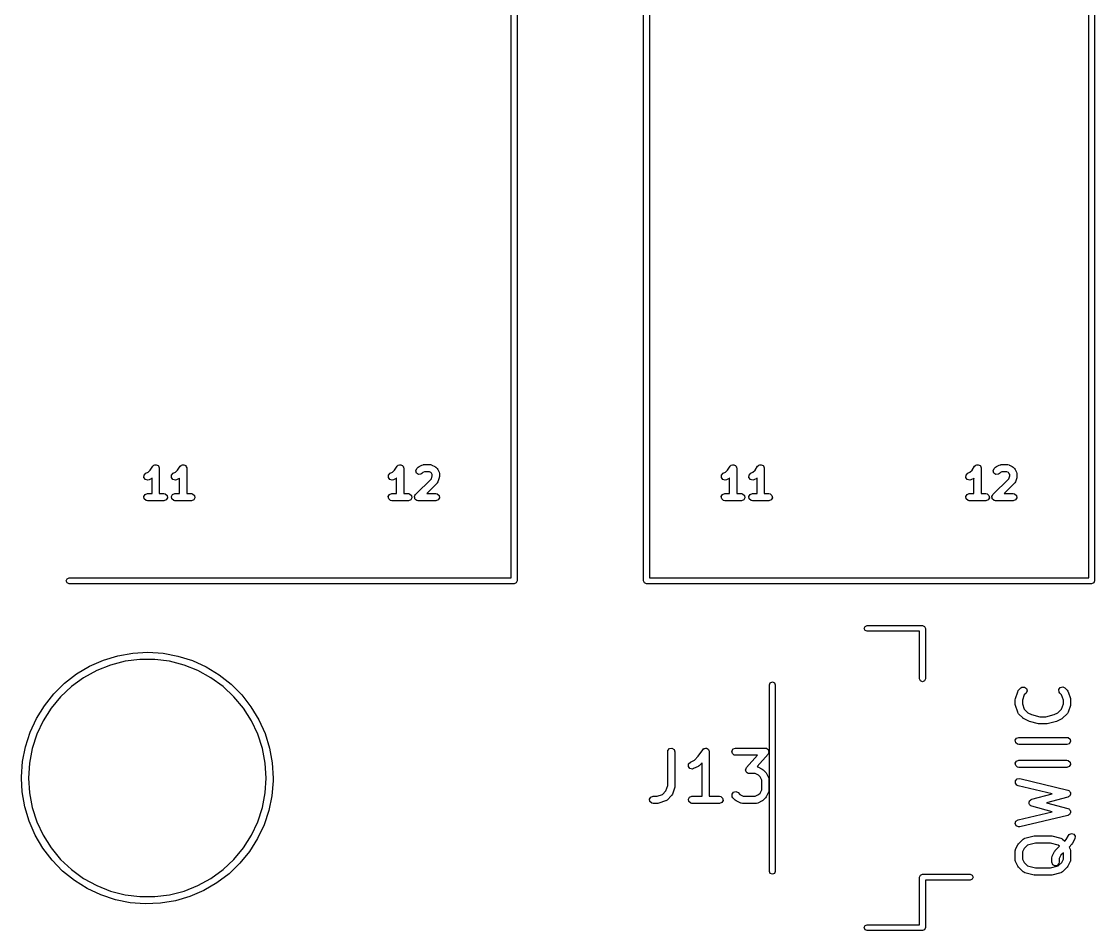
# Model space of a CAD drawing. Extents: x 29 to 171, y -120 to -80.
# Drawn here: x 52.39 to 74.69, y -118.17 to -99.27 of the extents above; entities that cross this region are included whole.
import ezdxf

# ---------------------------------------------------------------- set-up
doc = ezdxf.new("R2010")
doc.units = 0
doc.layers.add('BLACK', color=7, linetype='CONTINUOUS')

msp = doc.modelspace()

# ---------------------------------------------------------------- linework, layer by layer
at = {"layer": 'BLACK', "linetype": 'CONTINUOUS'}
for p, q in [((62.565, -110.84), (62.565, -89.16)), ((62.685, -89.1), (62.685, -110.9)), ((65.315, -110.9), (65.315, -89.1)), ((65.435, -89.16), (65.435, -110.84)), ((74.565, -110.84), (74.565, -89.16)), ((74.685, -89.1), (74.685, -110.9)), ((55.0156, -108.643), (55.0589, -108.599)), ((55.0589, -108.599), (55.1119, -108.52)), ((55.1119, -108.52), (55.1299, -108.501)), ((55.1299, -108.501), (55.134, -108.5)), ((55.134, -108.5), (55.1368, -108.496)), ((55.1368, -108.496), (55.1582, -108.493)), ((55.1582, -108.493), (55.1791, -108.487)), ((55.1791, -108.487), (55.1831, -108.488)), ((55.1831, -108.488), (55.1873, -108.488)), ((55.1873, -108.488), (55.2062, -108.498)), ((55.2062, -108.498), (55.2261, -108.507)), ((55.2261, -108.507), (55.228, -108.511)), ((55.228, -108.511), (55.2317, -108.513)), ((55.2317, -108.513), (55.2392, -108.534)), ((55.2392, -108.534), (55.2488, -108.553)), ((55.2488, -108.553), (55.2478, -108.557)), ((55.2478, -108.557), (55.2493, -108.561)), ((55.2493, -108.561), (55.2493, -109.086)), ((55.587, -108.643), (55.6303, -108.599)), ((55.6303, -108.599), (55.6833, -108.52)), ((55.6833, -108.52), (55.7013, -108.501)), ((55.7013, -108.501), (55.7054, -108.5)), ((55.7054, -108.5), (55.7082, -108.496)), ((55.7082, -108.496), (55.7296, -108.493)), ((55.7296, -108.493), (55.7505, -108.487)), ((55.7505, -108.487), (55.7545, -108.488)), ((55.7545, -108.488), (55.7587, -108.488)), ((55.7587, -108.488), (55.7776, -108.498)), ((55.7776, -108.498), (55.7975, -108.507)), ((55.7975, -108.507), (55.7994, -108.511)), ((55.7994, -108.511), (55.8032, -108.513)), ((55.8032, -108.513), (55.8106, -108.534)), ((55.8106, -108.534), (55.8203, -108.553)), ((55.8203, -108.553), (55.8192, -108.557)), ((55.8192, -108.557), (55.8207, -108.561)), ((55.8207, -108.561), (55.8207, -109.086)), ((60.0956, -108.643), (60.1389, -108.599)), ((60.1389, -108.599), (60.1919, -108.52)), ((60.1919, -108.52), (60.2099, -108.501)), ((60.2099, -108.501), (60.214, -108.5)), ((60.214, -108.5), (60.2168, -108.496)), ((60.2168, -108.496), (60.2382, -108.493)), ((60.2382, -108.493), (60.2591, -108.487)), ((60.2591, -108.487), (60.2631, -108.488)), ((60.2631, -108.488), (60.2673, -108.488)), ((60.2673, -108.488), (60.2862, -108.498)), ((60.2862, -108.498), (60.3061, -108.507)), ((60.3061, -108.507), (60.308, -108.511)), ((60.308, -108.511), (60.3117, -108.513)), ((60.3117, -108.513), (60.3192, -108.534)), ((60.3192, -108.534), (60.3288, -108.553)), ((60.3288, -108.553), (60.3278, -108.557)), ((60.3278, -108.557), (60.3293, -108.561)), ((60.3293, -108.561), (60.3293, -109.086)), ((60.5796, -108.612), (60.6013, -108.566)), ((60.6013, -108.566), (60.6298, -108.537)), ((60.6298, -108.537), (60.6482, -108.524)), ((60.6482, -108.524), (60.6493, -108.523)), ((60.6493, -108.523), (60.7065, -108.494)), ((60.7065, -108.494), (60.7314, -108.487)), ((60.7314, -108.487), (60.7358, -108.488)), ((60.7358, -108.488), (60.74, -108.486)), ((60.74, -108.486), (60.8829, -108.486)), ((60.8829, -108.486), (60.9085, -108.491)), ((60.9085, -108.491), (60.9119, -108.494)), ((60.9119, -108.494), (60.9164, -108.494)), ((60.9164, -108.494), (60.9735, -108.523)), ((60.9735, -108.523), (60.9915, -108.536)), ((60.9915, -108.536), (60.993, -108.537)), ((60.993, -108.537), (61.0216, -108.566)), ((61.0216, -108.566), (61.0345, -108.584)), ((61.0345, -108.584), (61.0357, -108.585)), ((61.0357, -108.585), (61.0642, -108.642)), ((67.0156, -108.643), (67.0589, -108.599)), ((67.0589, -108.599), (67.1119, -108.52)), ((67.1119, -108.52), (67.1299, -108.501)), ((67.1299, -108.501), (67.134, -108.5)), ((67.134, -108.5), (67.1368, -108.496)), ((67.1368, -108.496), (67.1582, -108.493)), ((67.1582, -108.493), (67.1791, -108.487)), ((67.1791, -108.487), (67.1831, -108.488)), ((67.1831, -108.488), (67.1873, -108.488)), ((67.1873, -108.488), (67.2062, -108.498)), ((67.2062, -108.498), (67.2261, -108.507)), ((67.2261, -108.507), (67.228, -108.511)), ((67.228, -108.511), (67.2317, -108.513)), ((67.2317, -108.513), (67.2392, -108.534)), ((67.2392, -108.534), (67.2488, -108.553)), ((67.2488, -108.553), (67.2478, -108.557)), ((67.2478, -108.557), (67.2493, -108.561)), ((67.2493, -108.561), (67.2493, -109.086)), ((67.587, -108.643), (67.6303, -108.599)), ((67.6303, -108.599), (67.6833, -108.52)), ((67.6833, -108.52), (67.7013, -108.501)), ((67.7013, -108.501), (67.7054, -108.5)), ((67.7054, -108.5), (67.7082, -108.496)), ((67.7082, -108.496), (67.7296, -108.493)), ((67.7296, -108.493), (67.7505, -108.487)), ((67.7505, -108.487), (67.7545, -108.488)), ((67.7545, -108.488), (67.7587, -108.488)), ((67.7587, -108.488), (67.7776, -108.498)), ((67.7776, -108.498), (67.7975, -108.507)), ((67.7975, -108.507), (67.7994, -108.511)), ((67.7994, -108.511), (67.8032, -108.513)), ((67.8032, -108.513), (67.8106, -108.534)), ((67.8106, -108.534), (67.8203, -108.553)), ((67.8203, -108.553), (67.8192, -108.557)), ((67.8192, -108.557), (67.8207, -108.561)), ((67.8207, -108.561), (67.8207, -109.086)), ((72.0956, -108.643), (72.1389, -108.599)), ((72.1389, -108.599), (72.1919, -108.52)), ((72.1919, -108.52), (72.2099, -108.501)), ((72.2099, -108.501), (72.214, -108.5)), ((72.214, -108.5), (72.2168, -108.496)), ((72.2168, -108.496), (72.2382, -108.493)), ((72.2382, -108.493), (72.2591, -108.487)), ((72.2591, -108.487), (72.2631, -108.488)), ((72.2631, -108.488), (72.2673, -108.488)), ((72.2673, -108.488), (72.2862, -108.498)), ((72.2862, -108.498), (72.3061, -108.507)), ((72.3061, -108.507), (72.308, -108.511)), ((72.308, -108.511), (72.3117, -108.513)), ((72.3117, -108.513), (72.3192, -108.534)), ((72.3192, -108.534), (72.3288, -108.553)), ((72.3288, -108.553), (72.3278, -108.557)), ((72.3278, -108.557), (72.3293, -108.561)), ((72.3293, -108.561), (72.3293, -109.086)), ((72.5796, -108.612), (72.6013, -108.566)), ((72.6013, -108.566), (72.6298, -108.537)), ((72.6298, -108.537), (72.6482, -108.524)), ((72.6482, -108.524), (72.6493, -108.523)), ((72.6493, -108.523), (72.7065, -108.494)), ((72.7065, -108.494), (72.7314, -108.487)), ((72.7314, -108.487), (72.7358, -108.488)), ((72.7358, -108.488), (72.74, -108.486)), ((72.74, -108.486), (72.8829, -108.486)), ((72.8829, -108.486), (72.9085, -108.491)), ((72.9085, -108.491), (72.9119, -108.494)), ((72.9119, -108.494), (72.9164, -108.494)), ((72.9164, -108.494), (72.9735, -108.523)), ((72.9735, -108.523), (72.9915, -108.536)), ((72.9915, -108.536), (72.993, -108.537)), ((72.993, -108.537), (73.0216, -108.566)), ((73.0216, -108.566), (73.0345, -108.584)), ((73.0345, -108.584), (73.0357, -108.585)), ((73.0357, -108.585), (73.0642, -108.642)), ((54.931, -108.754), (54.934, -108.703)), ((54.9615, -108.795), (54.931, -108.754)), ((54.934, -108.703), (54.9693, -108.666)), ((55.0114, -108.807), (54.9615, -108.795)), ((54.9693, -108.666), (55.0156, -108.643)), ((55.0364, -108.8), (55.0114, -108.807)), ((55.0935, -108.771), (55.0364, -108.8)), ((55.0947, -108.77), (55.0935, -108.771)), ((55.0993, -108.767), (55.0947, -108.77)), ((55.0993, -109.086), (55.0993, -108.767)), ((55.5024, -108.754), (55.5055, -108.703)), ((55.533, -108.795), (55.5024, -108.754)), ((55.5055, -108.703), (55.5407, -108.666)), ((55.5829, -108.807), (55.533, -108.795)), ((55.5407, -108.666), (55.587, -108.643)), ((55.6078, -108.8), (55.5829, -108.807)), ((55.665, -108.771), (55.6078, -108.8)), ((55.6661, -108.77), (55.665, -108.771)), ((55.6707, -108.767), (55.6661, -108.77)), ((55.6707, -109.086), (55.6707, -108.767)), ((60.011, -108.754), (60.014, -108.703)), ((60.0415, -108.795), (60.011, -108.754)), ((60.014, -108.703), (60.0493, -108.666)), ((60.0914, -108.807), (60.0415, -108.795)), ((60.0493, -108.666), (60.0956, -108.643)), ((60.1164, -108.8), (60.0914, -108.807)), ((60.1735, -108.771), (60.1164, -108.8)), ((60.1747, -108.77), (60.1735, -108.771)), ((60.1793, -108.767), (60.1747, -108.77)), ((60.1793, -109.086), (60.1793, -108.767)), ((60.5727, -109.108), (60.903, -108.778)), ((60.5928, -108.662), (60.5796, -108.612)), ((60.6349, -108.691), (60.5928, -108.662)), ((60.686, -108.687), (60.6349, -108.691)), ((60.7073, -108.672), (60.686, -108.687)), ((60.7273, -108.652), (60.7073, -108.672)), ((60.7577, -108.636), (60.7273, -108.652)), ((60.8652, -108.636), (60.7577, -108.636)), ((60.8956, -108.652), (60.8652, -108.636)), ((60.9069, -108.663), (60.8956, -108.652)), ((60.903, -108.778), (60.9221, -108.721)), ((60.9221, -108.693), (60.9069, -108.663)), ((60.9221, -108.721), (60.9221, -108.693)), ((61.0683, -108.757), (61.0397, -108.842)), ((61.0642, -108.642), (61.0717, -108.667)), ((61.0721, -108.733), (61.0682, -108.755)), ((61.0682, -108.755), (61.0683, -108.757)), ((61.0717, -108.667), (61.0706, -108.672)), ((61.0706, -108.672), (61.0721, -108.676)), ((61.0721, -108.676), (61.0721, -108.733)), ((66.931, -108.754), (66.934, -108.703)), ((66.9615, -108.795), (66.931, -108.754)), ((66.934, -108.703), (66.9693, -108.666)), ((67.0114, -108.807), (66.9615, -108.795)), ((66.9693, -108.666), (67.0156, -108.643)), ((67.0364, -108.8), (67.0114, -108.807)), ((67.0935, -108.771), (67.0364, -108.8)), ((67.0947, -108.77), (67.0935, -108.771)), ((67.0993, -108.767), (67.0947, -108.77)), ((67.0993, -109.086), (67.0993, -108.767)), ((67.5024, -108.754), (67.5055, -108.703)), ((67.533, -108.795), (67.5024, -108.754)), ((67.5055, -108.703), (67.5407, -108.666)), ((67.5829, -108.807), (67.533, -108.795)), ((67.5407, -108.666), (67.587, -108.643)), ((67.6078, -108.8), (67.5829, -108.807)), ((67.665, -108.771), (67.6078, -108.8)), ((67.6661, -108.77), (67.665, -108.771)), ((67.6707, -108.767), (67.6661, -108.77)), ((67.6707, -109.086), (67.6707, -108.767)), ((72.011, -108.754), (72.014, -108.703)), ((72.0415, -108.795), (72.011, -108.754)), ((72.014, -108.703), (72.0493, -108.666)), ((72.0914, -108.807), (72.0415, -108.795)), ((72.0493, -108.666), (72.0956, -108.643)), ((72.1164, -108.8), (72.0914, -108.807)), ((72.1735, -108.771), (72.1164, -108.8)), ((72.1747, -108.77), (72.1735, -108.771)), ((72.1793, -108.767), (72.1747, -108.77)), ((72.1793, -109.086), (72.1793, -108.767)), ((72.5727, -109.108), (72.903, -108.778)), ((72.5928, -108.662), (72.5796, -108.612)), ((72.6349, -108.691), (72.5928, -108.662)), ((72.686, -108.687), (72.6349, -108.691)), ((72.7073, -108.672), (72.686, -108.687)), ((72.7273, -108.652), (72.7073, -108.672)), ((72.7577, -108.636), (72.7273, -108.652)), ((72.8652, -108.636), (72.7577, -108.636)), ((72.8956, -108.652), (72.8652, -108.636)), ((72.9069, -108.663), (72.8956, -108.652)), ((72.903, -108.778), (72.9221, -108.721)), ((72.9221, -108.693), (72.9069, -108.663)), ((72.9221, -108.721), (72.9221, -108.693)), ((73.0683, -108.757), (73.0397, -108.842)), ((73.0642, -108.642), (73.0717, -108.667)), ((73.0721, -108.733), (73.0682, -108.755)), ((73.0682, -108.755), (73.0683, -108.757)), ((73.0717, -108.667), (73.0706, -108.672)), ((73.0706, -108.672), (73.0721, -108.676)), ((73.0721, -108.676), (73.0721, -108.733)), ((61.0216, -108.872), (60.8068, -109.086)), ((61.0235, -108.868), (61.0216, -108.872)), ((61.0273, -108.865), (61.0235, -108.868)), ((61.0397, -108.842), (61.0273, -108.865)), ((73.0216, -108.872), (72.8068, -109.086)), ((73.0235, -108.868), (73.0216, -108.872)), ((73.0273, -108.865), (73.0235, -108.868)), ((73.0397, -108.842), (73.0273, -108.865)), ((54.929, -109.148), (54.9546, -109.104)), ((54.9379, -109.199), (54.929, -109.148)), ((54.9772, -109.232), (54.9379, -109.199)), ((54.9546, -109.104), (55.0029, -109.086)), ((55.0029, -109.236), (54.9772, -109.232)), ((55.0029, -109.086), (55.0993, -109.086)), ((55.3457, -109.236), (55.0029, -109.236)), ((55.2493, -109.086), (55.3457, -109.086)), ((55.3457, -109.086), (55.3714, -109.091)), ((55.3939, -109.219), (55.3457, -109.236)), ((55.3714, -109.091), (55.4107, -109.124)), ((55.4196, -109.174), (55.3939, -109.219)), ((55.4107, -109.124), (55.4196, -109.174)), ((55.5004, -109.148), (55.5261, -109.104)), ((55.5093, -109.199), (55.5004, -109.148)), ((55.5486, -109.232), (55.5093, -109.199)), ((55.5261, -109.104), (55.5743, -109.086)), ((55.5743, -109.236), (55.5486, -109.232)), ((55.5743, -109.086), (55.6707, -109.086)), ((55.9171, -109.236), (55.5743, -109.236)), ((55.8207, -109.086), (55.9171, -109.086)), ((55.9171, -109.086), (55.9428, -109.091)), ((55.9654, -109.219), (55.9171, -109.236)), ((55.9428, -109.091), (55.9821, -109.124)), ((55.991, -109.174), (55.9654, -109.219)), ((55.9821, -109.124), (55.991, -109.174)), ((60.009, -109.148), (60.0346, -109.104)), ((60.0179, -109.199), (60.009, -109.148)), ((60.0572, -109.232), (60.0179, -109.199)), ((60.0346, -109.104), (60.0829, -109.086)), ((60.0829, -109.236), (60.0572, -109.232)), ((60.0829, -109.086), (60.1793, -109.086)), ((60.4257, -109.236), (60.0829, -109.236)), ((60.3293, -109.086), (60.4257, -109.086)), ((60.4257, -109.086), (60.4514, -109.091)), ((60.4739, -109.219), (60.4257, -109.236)), ((60.4514, -109.091), (60.4907, -109.124)), ((60.4996, -109.174), (60.4739, -109.219)), ((60.4907, -109.124), (60.4996, -109.174)), ((60.551, -109.155), (60.5524, -109.152)), ((60.5568, -109.177), (60.551, -109.155)), ((60.5519, -109.148), (60.5631, -109.129)), ((60.5524, -109.152), (60.5519, -109.148)), ((60.5608, -109.199), (60.5568, -109.177)), ((60.5634, -109.201), (60.5608, -109.199)), ((60.5631, -109.129), (60.5727, -109.108)), ((60.5643, -109.204), (60.5634, -109.201)), ((60.5828, -109.217), (60.5643, -109.204)), ((60.6001, -109.232), (60.5828, -109.217)), ((60.6046, -109.233), (60.6001, -109.232)), ((60.6063, -109.234), (60.6046, -109.233)), ((60.6096, -109.234), (60.6063, -109.234)), ((60.6257, -109.236), (60.6096, -109.234)), ((60.9971, -109.236), (60.6257, -109.236)), ((60.8068, -109.086), (60.9971, -109.086)), ((60.9971, -109.086), (61.0228, -109.091)), ((61.0454, -109.219), (60.9971, -109.236)), ((61.0228, -109.091), (61.0621, -109.124)), ((61.071, -109.174), (61.0454, -109.219)), ((61.0621, -109.124), (61.071, -109.174)), ((66.929, -109.148), (66.9546, -109.104)), ((66.9379, -109.199), (66.929, -109.148)), ((66.9772, -109.232), (66.9379, -109.199)), ((66.9546, -109.104), (67.0029, -109.086)), ((67.0029, -109.236), (66.9772, -109.232)), ((67.0029, -109.086), (67.0993, -109.086)), ((67.3457, -109.236), (67.0029, -109.236)), ((67.2493, -109.086), (67.3457, -109.086)), ((67.3457, -109.086), (67.3714, -109.091)), ((67.3939, -109.219), (67.3457, -109.236)), ((67.3714, -109.091), (67.4107, -109.124)), ((67.4196, -109.174), (67.3939, -109.219)), ((67.4107, -109.124), (67.4196, -109.174)), ((67.5004, -109.148), (67.5261, -109.104)), ((67.5093, -109.199), (67.5004, -109.148)), ((67.5486, -109.232), (67.5093, -109.199)), ((67.5261, -109.104), (67.5743, -109.086)), ((67.5743, -109.236), (67.5486, -109.232)), ((67.5743, -109.086), (67.6707, -109.086)), ((67.9171, -109.236), (67.5743, -109.236)), ((67.8207, -109.086), (67.9171, -109.086)), ((67.9171, -109.086), (67.9428, -109.091)), ((67.9654, -109.219), (67.9171, -109.236)), ((67.9428, -109.091), (67.9821, -109.124)), ((67.991, -109.174), (67.9654, -109.219)), ((67.9821, -109.124), (67.991, -109.174)), ((72.009, -109.148), (72.0346, -109.104)), ((72.0179, -109.199), (72.009, -109.148)), ((72.0572, -109.232), (72.0179, -109.199)), ((72.0346, -109.104), (72.0829, -109.086)), ((72.0829, -109.236), (72.0572, -109.232)), ((72.0829, -109.086), (72.1793, -109.086)), ((72.4257, -109.236), (72.0829, -109.236)), ((72.3293, -109.086), (72.4257, -109.086)), ((72.4257, -109.086), (72.4514, -109.091)), ((72.4739, -109.219), (72.4257, -109.236)), ((72.4514, -109.091), (72.4907, -109.124)), ((72.4996, -109.174), (72.4739, -109.219)), ((72.4907, -109.124), (72.4996, -109.174)), ((72.551, -109.155), (72.5524, -109.152)), ((72.5568, -109.177), (72.551, -109.155)), ((72.5519, -109.148), (72.5631, -109.129)), ((72.5524, -109.152), (72.5519, -109.148)), ((72.5608, -109.199), (72.5568, -109.177)), ((72.5634, -109.201), (72.5608, -109.199)), ((72.5631, -109.129), (72.5727, -109.108)), ((72.5643, -109.204), (72.5634, -109.201)), ((72.5828, -109.217), (72.5643, -109.204)), ((72.6001, -109.232), (72.5828, -109.217)), ((72.6046, -109.233), (72.6001, -109.232)), ((72.6063, -109.234), (72.6046, -109.233)), ((72.6096, -109.234), (72.6063, -109.234)), ((72.6257, -109.236), (72.6096, -109.234)), ((72.9971, -109.236), (72.6257, -109.236)), ((72.8068, -109.086), (72.9971, -109.086)), ((72.9971, -109.086), (73.0228, -109.091)), ((73.0454, -109.219), (72.9971, -109.236)), ((73.0228, -109.091), (73.0621, -109.124)), ((73.071, -109.174), (73.0454, -109.219)), ((73.0621, -109.124), (73.071, -109.174)), ((53.315, -110.9), (53.3326, -110.858)), ((53.3326, -110.942), (53.315, -110.9)), ((53.3326, -110.858), (53.375, -110.84)), ((53.375, -110.96), (53.3326, -110.942)), ((53.375, -110.84), (62.565, -110.84)), ((62.625, -110.96), (53.375, -110.96)), ((62.6674, -110.942), (62.625, -110.96)), ((62.685, -110.9), (62.6674, -110.942)), ((65.3326, -110.942), (65.315, -110.9)), ((65.375, -110.96), (65.3326, -110.942)), ((74.625, -110.96), (65.375, -110.96)), ((65.435, -110.84), (74.565, -110.84)), ((74.6674, -110.942), (74.625, -110.96)), ((74.685, -110.9), (74.6674, -110.942)), ((69.9, -111.89), (69.9176, -111.848)), ((69.9176, -111.932), (69.9, -111.89)), ((69.9176, -111.848), (69.96, -111.83)), ((69.96, -111.95), (69.9176, -111.932)), ((69.96, -111.83), (71.11, -111.83)), ((71.11, -111.83), (71.1524, -111.848)), ((71.1524, -111.848), (71.17, -111.89)), ((71.17, -111.89), (71.17, -112.94)), ((71.05, -111.95), (69.96, -111.95)), ((71.05, -112.94), (71.05, -111.95)), ((54.6994, -112.402), (55.0137, -112.385)), ((55.0137, -112.385), (55.3277, -112.406)), ((53.8006, -112.676), (54.0885, -112.549)), ((54.0885, -112.549), (54.3895, -112.457)), ((54.5372, -112.574), (54.2368, -112.651)), ((54.3895, -112.457), (54.6994, -112.402)), ((54.8449, -112.535), (54.5372, -112.574)), ((55.1551, -112.535), (54.8449, -112.535)), ((55.4628, -112.574), (55.1551, -112.535)), ((55.3277, -112.406), (55.6371, -112.464)), ((55.7632, -112.651), (55.4628, -112.574)), ((55.6371, -112.464), (55.9371, -112.559)), ((55.9371, -112.559), (56.2236, -112.689)), ((53.281, -113.029), (53.5302, -112.837)), ((53.5302, -112.837), (53.8006, -112.676)), ((53.9484, -112.765), (53.6766, -112.915)), ((54.2368, -112.651), (53.9484, -112.765)), ((56.0516, -112.765), (55.7632, -112.651)), ((56.3234, -112.915), (56.0516, -112.765)), ((56.2236, -112.689), (56.4924, -112.853)), ((53.0567, -113.25), (53.281, -113.029)), ((53.6766, -112.915), (53.4256, -113.097)), ((56.5744, -113.097), (56.3234, -112.915)), ((56.4924, -112.853), (56.7396, -113.048)), ((56.7396, -113.048), (56.9615, -113.271)), ((67.93, -113.06), (67.9476, -113.018)), ((67.93, -116.94), (67.93, -113.06)), ((67.9476, -113.018), (67.99, -113)), ((67.99, -113), (68.0324, -113.018)), ((68.0324, -113.018), (68.05, -113.06)), ((68.05, -113.06), (68.05, -116.94)), ((71.0676, -112.982), (71.05, -112.94)), ((71.11, -113), (71.0676, -112.982)), ((71.1524, -112.982), (71.11, -113)), ((71.17, -112.94), (71.1524, -112.982)), ((52.8605, -113.496), (53.0567, -113.25)), ((53.4256, -113.097), (53.1995, -113.309)), ((56.8005, -113.309), (56.5744, -113.097)), ((56.9615, -113.271), (57.1551, -113.519)), ((73.0412, -113.348), (73.0888, -113.205)), ((73.0888, -113.205), (73.1013, -113.182)), ((73.1013, -113.182), (73.1051, -113.18)), ((73.1051, -113.18), (73.107, -113.176)), ((73.107, -113.176), (73.1546, -113.128)), ((73.1546, -113.128), (73.1759, -113.113)), ((73.1759, -113.113), (73.227, -113.109)), ((73.2256, -113.269), (73.1874, -113.384)), ((73.2607, -113.234), (73.2256, -113.269)), ((73.227, -113.109), (73.2691, -113.138)), ((73.2823, -113.188), (73.2607, -113.234)), ((73.2691, -113.138), (73.2823, -113.188)), ((73.9447, -113.162), (73.9741, -113.12)), ((73.9492, -113.213), (73.9447, -113.162)), ((73.9641, -113.234), (73.9492, -113.213)), ((73.9992, -113.269), (73.9641, -113.234)), ((73.9741, -113.12), (74.0237, -113.106)), ((74.0374, -113.384), (73.9992, -113.269)), ((74.0237, -113.106), (74.0702, -113.128)), ((74.0702, -113.128), (74.1178, -113.176)), ((74.1178, -113.176), (74.1327, -113.197)), ((74.1327, -113.197), (74.1331, -113.201)), ((74.1331, -113.201), (74.1359, -113.205)), ((74.1359, -113.205), (74.1835, -113.348)), ((52.6954, -113.764), (52.8605, -113.496)), ((53.1995, -113.309), (53.0018, -113.548)), ((56.9982, -113.548), (56.8005, -113.309)), ((73.0374, -113.372), (73.0413, -113.349)), ((73.0374, -113.467), (73.0374, -113.372)), ((73.0379, -113.468), (73.0374, -113.467)), ((73.0412, -113.49), (73.0379, -113.468)), ((73.0413, -113.349), (73.0412, -113.348)), ((73.0888, -113.633), (73.0412, -113.49)), ((73.1874, -113.384), (73.1874, -113.455)), ((73.1874, -113.455), (73.2256, -113.569)), ((73.9992, -113.569), (74.0374, -113.455)), ((74.0374, -113.455), (74.0374, -113.384)), ((74.1835, -113.49), (74.1359, -113.633)), ((74.1835, -113.348), (74.1868, -113.37)), ((74.1874, -113.467), (74.1835, -113.489)), ((74.1835, -113.489), (74.1835, -113.49)), ((74.1868, -113.37), (74.1874, -113.372)), ((74.1874, -113.372), (74.1874, -113.467)), ((53.0018, -113.548), (52.8356, -113.81)), ((57.1644, -113.81), (56.9982, -113.548)), ((57.1551, -113.519), (57.3174, -113.788)), ((73.0916, -113.637), (73.0888, -113.633)), ((73.092, -113.641), (73.0916, -113.637)), ((73.107, -113.663), (73.092, -113.641)), ((73.2022, -113.758), (73.107, -113.663)), ((73.2256, -113.569), (73.2997, -113.643)), ((73.2997, -113.643), (73.3767, -113.682)), ((73.3767, -113.682), (73.5502, -113.725)), ((73.5502, -113.725), (73.6746, -113.725)), ((73.6746, -113.725), (73.8481, -113.682)), ((73.8481, -113.682), (73.9251, -113.643)), ((73.9251, -113.643), (73.9992, -113.569)), ((74.1178, -113.663), (74.0226, -113.758)), ((74.1197, -113.659), (74.1178, -113.663)), ((74.1235, -113.656), (74.1197, -113.659)), ((74.1359, -113.633), (74.1235, -113.656)), ((52.5636, -114.05), (52.6954, -113.764)), ((52.8356, -113.81), (52.7036, -114.091)), ((57.2964, -114.091), (57.1644, -113.81)), ((57.3174, -113.788), (57.4462, -114.076)), ((73.2037, -113.759), (73.2022, -113.758)), ((73.2217, -113.772), (73.2037, -113.759)), ((73.3169, -113.82), (73.2217, -113.772)), ((73.3205, -113.82), (73.3169, -113.82)), ((73.3323, -113.825), (73.3205, -113.82)), ((73.5228, -113.873), (73.3323, -113.825)), ((73.5262, -113.872), (73.5228, -113.873)), ((73.541, -113.875), (73.5262, -113.872)), ((73.6838, -113.875), (73.541, -113.875)), ((73.6871, -113.874), (73.6838, -113.875)), ((73.702, -113.873), (73.6871, -113.874)), ((73.8925, -113.825), (73.702, -113.873)), ((73.8954, -113.823), (73.8925, -113.825)), ((73.9078, -113.82), (73.8954, -113.823)), ((74.0031, -113.772), (73.9078, -113.82)), ((74.0042, -113.771), (74.0031, -113.772)), ((74.0226, -113.758), (74.0042, -113.771)), ((52.4672, -114.35), (52.5636, -114.05)), ((52.7036, -114.091), (52.6077, -114.386)), ((57.3923, -114.386), (57.2964, -114.091)), ((57.4462, -114.076), (57.5395, -114.376)), ((73.0385, -114.216), (73.0642, -114.171)), ((73.0642, -114.171), (73.1124, -114.154)), ((73.1124, -114.154), (74.1124, -114.154)), ((74.1124, -114.154), (74.138, -114.158)), ((74.138, -114.158), (74.1773, -114.191)), ((52.4074, -114.659), (52.4672, -114.35)), ((52.6077, -114.386), (52.5496, -114.69)), ((57.4504, -114.69), (57.3923, -114.386)), ((57.5395, -114.376), (57.5961, -114.686)), ((65.82, -114.427), (65.853, -114.387)), ((65.853, -114.387), (65.9035, -114.379)), ((65.9035, -114.379), (65.9479, -114.404)), ((66.5424, -114.411), (66.5603, -114.392)), ((66.5603, -114.392), (66.5645, -114.391)), ((66.5645, -114.391), (66.5673, -114.387)), ((66.5673, -114.387), (66.5887, -114.384)), ((66.5887, -114.384), (66.6096, -114.378)), ((66.6096, -114.378), (66.6135, -114.379)), ((66.6135, -114.379), (66.6178, -114.379)), ((66.6178, -114.379), (66.6366, -114.389)), ((66.6366, -114.389), (66.6566, -114.398)), ((66.6566, -114.398), (66.6585, -114.402)), ((67.1499, -114.439), (67.1756, -114.395)), ((67.1756, -114.395), (67.2238, -114.377)), ((67.2238, -114.377), (67.8429, -114.377)), ((67.8429, -114.377), (67.854, -114.379)), ((67.854, -114.379), (67.8574, -114.379)), ((67.8574, -114.379), (67.8601, -114.38)), ((67.8601, -114.38), (67.8685, -114.382)), ((67.8685, -114.382), (67.884, -114.395)), ((67.884, -114.395), (67.9013, -114.405)), ((73.0474, -114.266), (73.0385, -114.216)), ((73.0867, -114.299), (73.0474, -114.266)), ((73.1124, -114.304), (73.0867, -114.299)), ((74.1124, -114.304), (73.1124, -114.304)), ((74.1606, -114.286), (74.1124, -114.304)), ((74.1862, -114.242), (74.1606, -114.286)), ((74.1773, -114.191), (74.1862, -114.242)), ((65.8155, -114.452), (65.82, -114.427)), ((65.8155, -115.154), (65.8155, -114.452)), ((65.9479, -114.404), (65.9655, -114.452)), ((65.9655, -114.452), (65.9655, -115.167)), ((66.3699, -114.629), (66.4512, -114.547)), ((66.4512, -114.547), (66.5424, -114.411)), ((66.6585, -114.402), (66.6622, -114.404)), ((66.6622, -114.404), (66.6697, -114.425)), ((66.6697, -114.425), (66.6793, -114.444)), ((66.6793, -114.444), (66.6783, -114.448)), ((66.6783, -114.448), (66.6798, -114.452)), ((66.6798, -114.452), (66.6798, -115.377)), ((67.1589, -114.49), (67.1499, -114.439)), ((67.1982, -114.523), (67.1589, -114.49)), ((67.2238, -114.527), (67.1982, -114.523)), ((67.6776, -114.527), (67.2238, -114.527)), ((67.4531, -114.784), (67.6776, -114.527)), ((67.8993, -114.502), (67.6718, -114.762)), ((67.9066, -114.483), (67.8993, -114.502)), ((67.9013, -114.405), (67.9032, -114.411)), ((67.9032, -114.411), (67.9078, -114.415)), ((67.9167, -114.465), (67.9066, -114.483)), ((67.9078, -114.415), (67.9113, -114.435)), ((67.9113, -114.435), (67.9178, -114.454)), ((67.9178, -114.454), (67.9157, -114.46)), ((67.9157, -114.46), (67.9167, -114.465)), ((52.3851, -114.973), (52.4074, -114.659)), ((52.5496, -114.69), (52.5301, -115)), ((57.4699, -115), (57.4504, -114.69)), ((57.5961, -114.686), (57.615, -115)), ((66.2472, -114.759), (66.2502, -114.708)), ((66.2777, -114.801), (66.2472, -114.759)), ((66.2502, -114.708), (66.2855, -114.671)), ((66.3276, -114.813), (66.2777, -114.801)), ((66.2855, -114.671), (66.3699, -114.629)), ((66.3526, -114.805), (66.3276, -114.813)), ((66.4478, -114.758), (66.3526, -114.805)), ((66.449, -114.756), (66.4478, -114.758)), ((66.4673, -114.744), (66.449, -114.756)), ((66.5298, -114.681), (66.4673, -114.744)), ((66.5298, -115.377), (66.5298, -114.681)), ((67.4345, -114.832), (67.4367, -114.826)), ((67.4411, -114.851), (67.4345, -114.832)), ((67.4357, -114.82), (67.4458, -114.803)), ((67.4367, -114.826), (67.4357, -114.82)), ((67.4458, -114.803), (67.4531, -114.784)), ((67.6718, -114.762), (67.678, -114.763)), ((67.678, -114.763), (67.6815, -114.766)), ((67.6815, -114.766), (67.6859, -114.766)), ((67.6859, -114.766), (67.7812, -114.814)), ((67.7812, -114.814), (67.7992, -114.827)), ((67.7992, -114.827), (67.8007, -114.828)), ((67.8007, -114.828), (67.8483, -114.876)), ((73.0385, -114.692), (73.0642, -114.647)), ((73.0474, -114.742), (73.0385, -114.692)), ((73.0867, -114.775), (73.0474, -114.742)), ((73.0642, -114.647), (73.1124, -114.63)), ((73.1124, -114.78), (73.0867, -114.775)), ((73.1124, -114.63), (74.1124, -114.63)), ((74.1124, -114.78), (73.1124, -114.78)), ((74.1124, -114.63), (74.138, -114.634)), ((74.1606, -114.762), (74.1124, -114.78)), ((74.138, -114.634), (74.1773, -114.667)), ((74.1862, -114.718), (74.1606, -114.762)), ((74.1773, -114.667), (74.1862, -114.718)), ((52.3865, -115), (52.3851, -114.973)), ((52.4008, -115.287), (52.3865, -115)), ((52.5301, -115), (52.5496, -115.31)), ((57.4504, -115.31), (57.4699, -115)), ((57.6144, -115.055), (57.5889, -115.368)), ((57.615, -115), (57.6144, -115.055)), ((67.4446, -114.871), (67.4411, -114.851)), ((67.4492, -114.875), (67.4446, -114.871)), ((67.4511, -114.88), (67.4492, -114.875)), ((67.4684, -114.891), (67.4511, -114.88)), ((67.4839, -114.904), (67.4684, -114.891)), ((67.4923, -114.905), (67.4839, -114.904)), ((67.495, -114.907), (67.4923, -114.905)), ((67.4984, -114.906), (67.495, -114.907)), ((67.5095, -114.908), (67.4984, -114.906)), ((67.6347, -114.908), (67.5095, -114.908)), ((67.7032, -114.943), (67.6347, -114.908)), ((67.7336, -114.973), (67.7032, -114.943)), ((67.7679, -115.042), (67.7336, -114.973)), ((67.7679, -115.244), (67.7679, -115.042)), ((67.8483, -114.876), (67.8611, -114.894)), ((67.8611, -114.894), (67.8623, -114.895)), ((67.8623, -114.895), (67.9099, -114.99)), ((67.9099, -114.99), (67.9174, -115.015)), ((67.9174, -115.015), (67.9163, -115.02)), ((67.9163, -115.02), (67.9179, -115.024)), ((67.9179, -115.024), (67.9179, -115.262)), ((73.0405, -115.107), (73.0435, -115.056)), ((73.0435, -115.056), (73.0788, -115.019)), ((73.0788, -115.019), (73.1298, -115.013)), ((73.1298, -115.013), (74.1298, -115.251)), ((52.4541, -115.597), (52.4008, -115.287)), ((65.7071, -115.339), (65.7773, -115.269)), ((65.7773, -115.269), (65.8155, -115.154)), ((65.9616, -115.19), (65.914, -115.333)), ((65.9655, -115.167), (65.9616, -115.189)), ((65.9616, -115.189), (65.9616, -115.19)), ((67.1808, -115.296), (67.2303, -115.282)), ((67.2303, -115.282), (67.2768, -115.304)), ((67.7336, -115.313), (67.7679, -115.244)), ((67.9133, -115.288), (67.9105, -115.291)), ((67.9179, -115.262), (67.9133, -115.288)), ((73.0711, -115.148), (73.0405, -115.107)), ((73.095, -115.159), (73.0711, -115.148)), ((73.8059, -115.328), (73.095, -115.159)), ((74.1298, -115.251), (74.1537, -115.261)), ((74.1537, -115.261), (74.1583, -115.268)), ((74.1583, -115.268), (74.1655, -115.271)), ((74.1655, -115.271), (74.1733, -115.288)), ((74.1733, -115.288), (74.1843, -115.302)), ((52.5496, -115.31), (52.6077, -115.614)), ((57.3923, -115.614), (57.4504, -115.31)), ((57.5889, -115.368), (57.5259, -115.677)), ((65.4357, -115.439), (65.4613, -115.395)), ((65.4446, -115.49), (65.4357, -115.439)), ((65.4839, -115.523), (65.4446, -115.49)), ((65.4613, -115.395), (65.5095, -115.377)), ((65.5095, -115.377), (65.5926, -115.377)), ((65.5926, -115.377), (65.7071, -115.339)), ((65.7713, -115.476), (65.6285, -115.524)), ((65.7748, -115.473), (65.7713, -115.476)), ((65.7793, -115.473), (65.7748, -115.473)), ((65.8007, -115.458), (65.7793, -115.473)), ((65.8959, -115.363), (65.8007, -115.458)), ((65.8978, -115.358), (65.8959, -115.363)), ((65.9016, -115.356), (65.8978, -115.358)), ((65.914, -115.333), (65.9016, -115.356)), ((66.2452, -115.439), (66.2708, -115.395)), ((66.2541, -115.49), (66.2452, -115.439)), ((66.2934, -115.523), (66.2541, -115.49)), ((66.2708, -115.395), (66.319, -115.377)), ((66.319, -115.377), (66.5298, -115.377)), ((66.6798, -115.377), (66.8905, -115.377)), ((66.8905, -115.377), (66.9161, -115.382)), ((66.9387, -115.51), (66.8905, -115.527)), ((66.9161, -115.382), (66.9554, -115.415)), ((66.9643, -115.465), (66.9387, -115.51)), ((66.9554, -115.415), (66.9643, -115.465)), ((67.1514, -115.338), (67.1808, -115.296)), ((67.1558, -115.389), (67.1514, -115.338)), ((67.1708, -115.41), (67.1558, -115.389)), ((67.2184, -115.458), (67.1708, -115.41)), ((67.2199, -115.458), (67.2184, -115.458)), ((67.2379, -115.472), (67.2199, -115.458)), ((67.3331, -115.519), (67.2379, -115.472)), ((67.2768, -115.304), (67.3159, -115.343)), ((67.3159, -115.343), (67.3844, -115.377)), ((67.3844, -115.377), (67.6347, -115.377)), ((67.6347, -115.377), (67.7032, -115.343)), ((67.7812, -115.472), (67.6859, -115.519)), ((67.7032, -115.343), (67.7336, -115.313)), ((67.7823, -115.471), (67.7812, -115.472)), ((67.8007, -115.458), (67.7823, -115.471)), ((67.8483, -115.41), (67.8007, -115.458)), ((67.849, -115.409), (67.8483, -115.41)), ((67.8623, -115.391), (67.849, -115.409)), ((67.9099, -115.295), (67.8623, -115.391)), ((67.9105, -115.291), (67.9099, -115.295)), ((73.3234, -115.521), (73.3284, -115.502)), ((73.3284, -115.502), (73.3301, -115.483)), ((73.3301, -115.483), (73.3349, -115.478)), ((73.3349, -115.478), (73.3367, -115.471)), ((73.3367, -115.471), (73.3526, -115.46)), ((73.3526, -115.46), (73.3663, -115.446)), ((73.3663, -115.446), (73.3731, -115.446)), ((73.3731, -115.446), (73.3788, -115.442)), ((73.3788, -115.442), (73.8059, -115.328)), ((74.1317, -115.396), (73.6892, -115.514)), ((74.1382, -115.392), (74.1317, -115.396)), ((74.146, -115.391), (74.1382, -115.392)), ((74.1586, -115.378), (74.146, -115.391)), ((74.1738, -115.367), (74.1586, -115.378)), ((74.1758, -115.359), (74.1738, -115.367)), ((74.1812, -115.354), (74.1758, -115.359)), ((74.1823, -115.335), (74.1812, -115.354)), ((74.1871, -115.317), (74.1823, -115.335)), ((74.1843, -115.302), (74.1838, -115.31)), ((74.1838, -115.31), (74.1871, -115.317)), ((52.5443, -115.899), (52.4541, -115.597)), ((52.6077, -115.614), (52.7036, -115.909)), ((57.2964, -115.909), (57.3923, -115.614)), ((57.5259, -115.677), (57.4263, -115.975)), ((65.5095, -115.527), (65.4839, -115.523)), ((65.6048, -115.527), (65.5095, -115.527)), ((65.6063, -115.527), (65.6048, -115.527)), ((65.6285, -115.524), (65.6063, -115.527)), ((66.319, -115.527), (66.2934, -115.523)), ((66.8905, -115.527), (66.319, -115.527)), ((67.3376, -115.52), (67.3331, -115.519)), ((67.341, -115.523), (67.3376, -115.52)), ((67.3667, -115.527), (67.341, -115.523)), ((67.6524, -115.527), (67.3667, -115.527)), ((67.6566, -115.526), (67.6524, -115.527)), ((67.661, -115.527), (67.6566, -115.526)), ((67.6859, -115.519), (67.661, -115.527)), ((73.095, -115.87), (73.8059, -115.701)), ((73.3263, -115.527), (73.3234, -115.521)), ((73.3257, -115.534), (73.3263, -115.527)), ((73.3368, -115.55), (73.3257, -115.534)), ((73.345, -115.567), (73.3368, -115.55)), ((73.3512, -115.57), (73.345, -115.567)), ((73.3551, -115.576), (73.3512, -115.57)), ((73.3788, -115.587), (73.3551, -115.576)), ((73.8059, -115.701), (73.3788, -115.587)), ((73.6892, -115.514), (74.1317, -115.632)), ((74.1317, -115.632), (74.1553, -115.643)), ((74.1553, -115.643), (74.1598, -115.65)), ((74.1598, -115.65), (74.1669, -115.653)), ((74.1669, -115.653), (74.1742, -115.67)), ((74.1742, -115.67), (74.1848, -115.685)), ((74.1804, -115.736), (74.1748, -115.742)), ((74.182, -115.718), (74.1804, -115.736)), ((74.1872, -115.7), (74.182, -115.718)), ((74.1848, -115.685), (74.1841, -115.693)), ((74.1841, -115.693), (74.1872, -115.7)), ((52.67, -116.187), (52.5443, -115.899)), ((52.7036, -115.909), (52.8356, -116.19)), ((57.1644, -116.19), (57.2964, -115.909)), ((73.0375, -115.947), (73.0522, -115.898)), ((73.0579, -115.994), (73.0375, -115.947)), ((73.0522, -115.898), (73.095, -115.87)), ((74.1298, -115.778), (73.1298, -116.016)), ((74.1363, -115.773), (74.1298, -115.778)), ((74.1442, -115.773), (74.1363, -115.773)), ((74.1572, -115.76), (74.1442, -115.773)), ((74.1726, -115.75), (74.1572, -115.76)), ((74.1748, -115.742), (74.1726, -115.75)), ((57.4263, -115.975), (57.2915, -116.26)), ((73.1037, -116.017), (73.0579, -115.994)), ((73.1298, -116.016), (73.1037, -116.017)), ((74.1405, -116.195), (74.1561, -116.174)), ((74.1561, -116.174), (74.2031, -116.154)), ((74.2031, -116.154), (74.2523, -116.168)), ((74.2523, -116.168), (74.2806, -116.211)), ((52.8295, -116.459), (52.67, -116.187)), ((52.8356, -116.19), (53.0018, -116.452)), ((56.9982, -116.452), (57.1644, -116.19)), ((57.2915, -116.26), (57.1236, -116.526)), ((73.0453, -116.481), (73.0929, -116.386)), ((73.0929, -116.386), (73.1063, -116.368)), ((73.1063, -116.368), (73.107, -116.366)), ((73.107, -116.366), (73.2022, -116.271)), ((73.2022, -116.271), (73.2235, -116.256)), ((73.2936, -116.392), (73.2216, -116.464)), ((73.2235, -116.256), (73.2309, -116.255)), ((73.2309, -116.255), (73.237, -116.251)), ((73.237, -116.251), (73.4275, -116.204)), ((73.4549, -116.351), (73.2936, -116.392)), ((73.4275, -116.204), (73.4425, -116.202)), ((73.4425, -116.202), (73.4457, -116.201)), ((73.4457, -116.201), (73.779, -116.201)), ((73.7698, -116.351), (73.4549, -116.351)), ((73.9312, -116.392), (73.7698, -116.351)), ((73.779, -116.201), (73.7938, -116.204)), ((73.7938, -116.204), (73.7972, -116.204)), ((73.7972, -116.204), (73.9877, -116.251)), ((73.9587, -116.419), (73.9312, -116.392)), ((73.9877, -116.251), (74.0115, -116.262)), ((74.0115, -116.262), (74.0158, -116.268)), ((74.0158, -116.268), (74.0226, -116.271)), ((74.0226, -116.271), (74.0648, -116.313)), ((74.0648, -116.313), (74.0984, -116.279)), ((74.0984, -116.279), (74.1405, -116.195)), ((74.213, -116.377), (74.156, -116.434)), ((74.2137, -116.375), (74.213, -116.377)), ((74.2271, -116.357), (74.2137, -116.375)), ((74.2747, -116.262), (74.2271, -116.357)), ((74.2806, -116.211), (74.2747, -116.262)), ((53.0205, -116.709), (52.8295, -116.459)), ((53.0018, -116.452), (53.1995, -116.691)), ((56.8005, -116.691), (56.9982, -116.452)), ((57.1236, -116.526), (56.9249, -116.77)), ((73.0374, -116.514), (73.0419, -116.489)), ((73.0374, -116.705), (73.0374, -116.514)), ((73.0419, -116.489), (73.0448, -116.485)), ((73.0448, -116.485), (73.0453, -116.481)), ((73.2216, -116.464), (73.1874, -116.532)), ((73.1874, -116.532), (73.1874, -116.687)), ((73.8038, -116.632), (73.8067, -116.628)), ((73.8067, -116.628), (73.8072, -116.624)), ((73.8072, -116.624), (73.8548, -116.528)), ((73.8548, -116.528), (73.8682, -116.51)), ((73.8682, -116.51), (73.8689, -116.509)), ((73.8689, -116.509), (73.9587, -116.419)), ((73.9835, -116.606), (73.9493, -116.675)), ((74.0374, -116.553), (73.9835, -116.606)), ((74.0374, -116.687), (74.0374, -116.553)), ((74.156, -116.434), (74.1795, -116.481)), ((74.1795, -116.481), (74.1869, -116.506)), ((74.1869, -116.506), (74.1858, -116.51)), ((74.1858, -116.51), (74.1874, -116.514)), ((74.1874, -116.514), (74.1874, -116.705)), ((53.2401, -116.934), (53.0205, -116.709)), ((53.1995, -116.691), (53.4256, -116.903)), ((56.5744, -116.903), (56.8005, -116.691)), ((56.9249, -116.77), (56.6983, -116.988)), ((73.0389, -116.709), (73.0374, -116.705)), ((73.0379, -116.713), (73.0389, -116.709)), ((73.0453, -116.738), (73.0379, -116.713)), ((73.0929, -116.834), (73.0453, -116.738)), ((73.0941, -116.835), (73.0929, -116.834)), ((73.107, -116.853), (73.0941, -116.835)), ((73.1874, -116.687), (73.2216, -116.756)), ((73.2216, -116.756), (73.2936, -116.828)), ((73.2936, -116.828), (73.4549, -116.868)), ((73.7698, -116.868), (73.9312, -116.828)), ((73.7993, -116.657), (73.8038, -116.632)), ((73.7993, -116.752), (73.7993, -116.657)), ((73.8168, -116.801), (73.7993, -116.752)), ((73.8613, -116.826), (73.8168, -116.801)), ((73.9118, -116.817), (73.8613, -116.826)), ((73.9448, -116.778), (73.9118, -116.817)), ((73.9312, -116.828), (74.0031, -116.756)), ((73.9493, -116.752), (73.9448, -116.778)), ((73.9493, -116.675), (73.9493, -116.752)), ((74.0031, -116.756), (74.0374, -116.687)), ((74.1318, -116.834), (74.1185, -116.852)), ((74.1795, -116.738), (74.1318, -116.834)), ((74.18, -116.734), (74.1795, -116.738)), ((74.1829, -116.731), (74.18, -116.734)), ((74.1874, -116.705), (74.1829, -116.731)), ((53.4852, -117.132), (53.2401, -116.934)), ((53.4256, -116.903), (53.6766, -117.085)), ((56.3234, -117.085), (56.5744, -116.903)), ((56.6983, -116.988), (56.4471, -117.178)), ((67.9476, -116.982), (67.93, -116.94)), ((67.99, -117), (67.9476, -116.982)), ((68.0324, -116.982), (67.99, -117)), ((68.05, -116.94), (68.0324, -116.982)), ((71.05, -117.06), (71.0676, -117.018)), ((71.05, -118.05), (71.05, -117.06)), ((71.0676, -117.018), (71.11, -117)), ((71.11, -117), (72.1, -117)), ((72.1, -117), (72.1424, -117.018)), ((72.1424, -117.018), (72.16, -117.06)), ((72.16, -117.06), (72.1424, -117.102)), ((73.2022, -116.948), (73.107, -116.853)), ((73.2089, -116.951), (73.2022, -116.948)), ((73.2133, -116.957), (73.2089, -116.951)), ((73.237, -116.968), (73.2133, -116.957)), ((73.4275, -117.016), (73.237, -116.968)), ((73.431, -117.015), (73.4275, -117.016)), ((73.4457, -117.018), (73.431, -117.015)), ((73.779, -117.018), (73.4457, -117.018)), ((73.4549, -116.868), (73.7698, -116.868)), ((73.7823, -117.017), (73.779, -117.018)), ((73.7972, -117.016), (73.7823, -117.017)), ((73.9877, -116.968), (73.7972, -117.016)), ((73.9938, -116.964), (73.9877, -116.968)), ((74.0012, -116.963), (73.9938, -116.964)), ((74.0226, -116.948), (74.0012, -116.963)), ((74.1178, -116.853), (74.0226, -116.948)), ((74.1185, -116.852), (74.1178, -116.853)), ((53.7522, -117.298), (53.4852, -117.132)), ((53.6766, -117.085), (53.9484, -117.235)), ((53.9484, -117.235), (54.2368, -117.349)), ((55.7632, -117.349), (56.0516, -117.235)), ((56.0516, -117.235), (56.3234, -117.085)), ((56.4471, -117.178), (56.175, -117.336)), ((72.1, -117.12), (71.17, -117.12)), ((71.17, -117.12), (71.17, -118.11)), ((72.1424, -117.102), (72.1, -117.12)), ((54.0374, -117.431), (53.7522, -117.298)), ((54.3364, -117.529), (54.0374, -117.431)), ((54.2368, -117.349), (54.5372, -117.426)), ((54.5372, -117.426), (54.8449, -117.465)), ((54.8449, -117.465), (55.1551, -117.465)), ((55.1551, -117.465), (55.4628, -117.426)), ((55.4628, -117.426), (55.7632, -117.349)), ((55.8858, -117.46), (55.5838, -117.549)), ((56.175, -117.336), (55.8858, -117.46)), ((54.6451, -117.591), (54.3364, -117.529)), ((54.9589, -117.615), (54.6451, -117.591)), ((55.2733, -117.601), (54.9589, -117.615)), ((55.5838, -117.549), (55.2733, -117.601)), ((69.9, -118.11), (69.9176, -118.068)), ((69.9176, -118.152), (69.9, -118.11)), ((69.9176, -118.068), (69.96, -118.05)), ((69.96, -118.17), (69.9176, -118.152)), ((69.96, -118.05), (71.05, -118.05)), ((71.11, -118.17), (69.96, -118.17)), ((71.1524, -118.152), (71.11, -118.17)), ((71.17, -118.11), (71.1524, -118.152))]:
    msp.add_line(p, q, dxfattribs=at)

doc.saveas('drawing.dxf')
